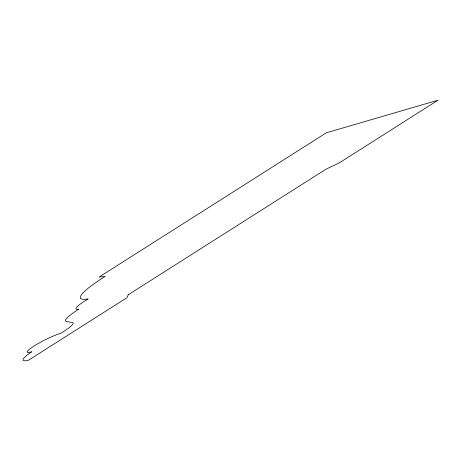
<?xml version="1.0" encoding="UTF-8"?>
<svg xmlns="http://www.w3.org/2000/svg" width="461" height="461" viewBox="0 0 461 461"><rect width="100%" height="100%" fill="white"/><g stroke="black" fill="none" stroke-linecap="round" stroke-linejoin="round"><path stroke-width="0.69" d="M128.21 294.769L127.098 297.604L28.415 360.266A37.111 5.036 -26.7 0 1 31.746 351.766A21.419 2.904 -26.7 0 1 33.964 346.096A21.419 2.904 -26.7 0 1 60.996 333.188A31.993 4.345 -26.7 0 0 72.268 322.452L66.764 321.605A42.936 5.826 -26.7 0 1 78.629 309.227A28.703 3.895 -26.7 0 1 88.16 298.918A74.843 10.159 -26.7 0 1 105.235 276.37L99.063 277.096L326.296 132.814L437.95 100.227L339.267 162.889L325.748 169.343L128.21 294.769"/></g></svg>
